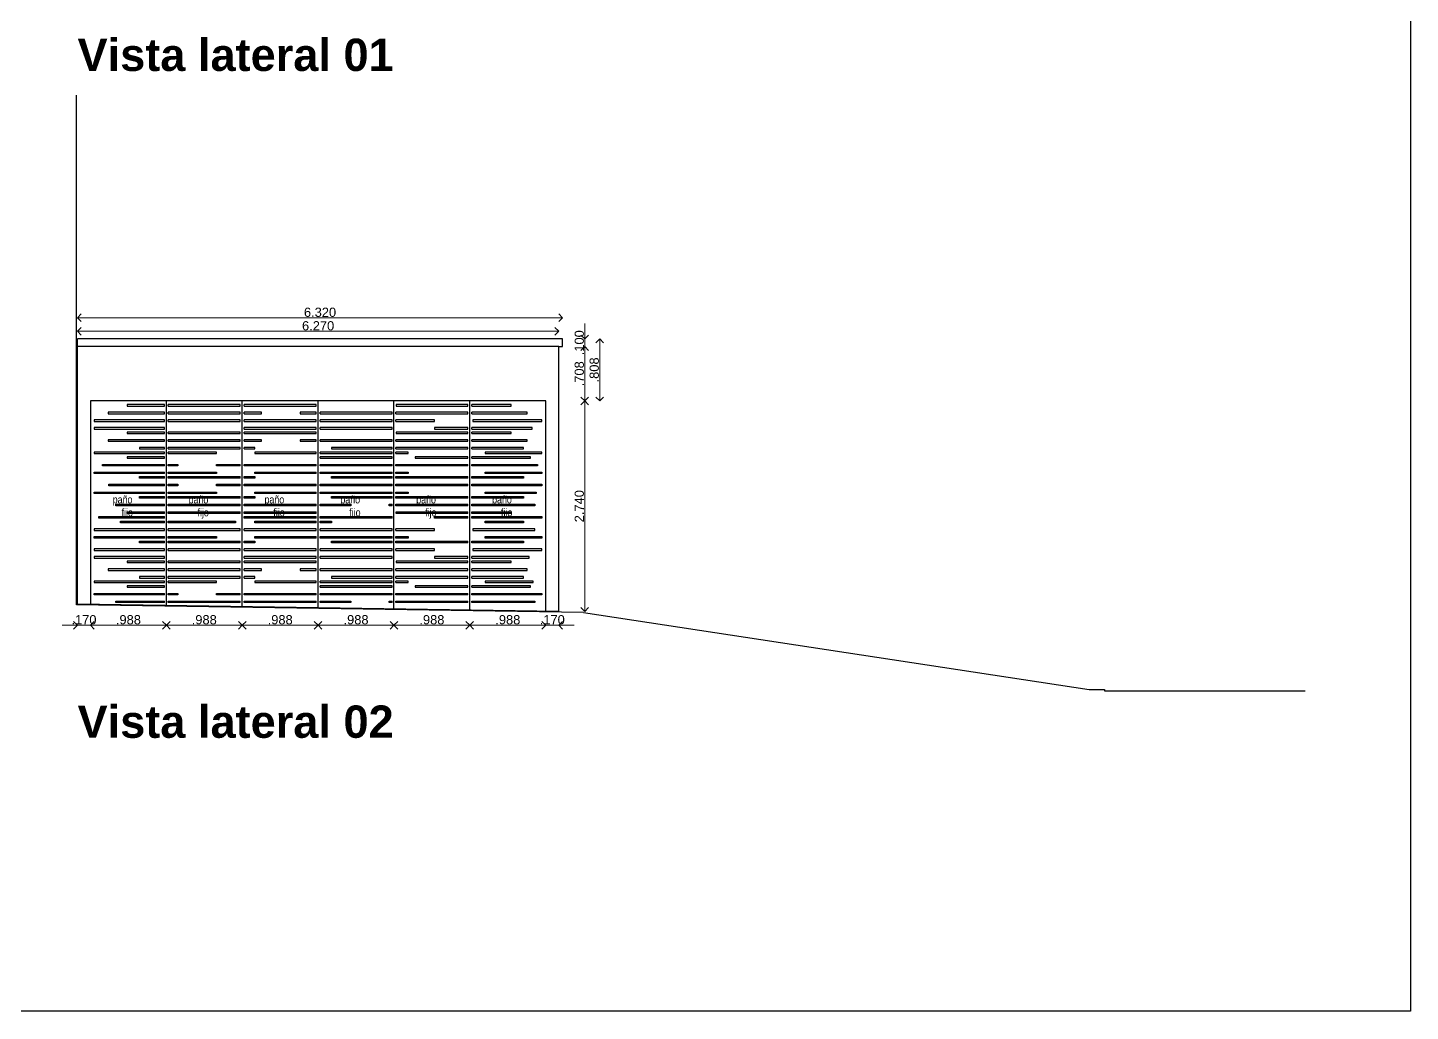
# Model space of a CAD drawing. Header units: millimetres. Extents: x 11902 to 12193, y 9935 to 10135.
# Drawn here: x 11924.08 to 11942.09, y 10058.99 to 10071.79 of the extents above; entities that cross this region are included whole.
import ezdxf

# ---------------------------------------------------------------- set-up
doc = ezdxf.new("R2010")
doc.units = ezdxf.units.MM
doc.layers.get('Defpoints').update_dxf_attribs({"color": 254})
doc.layers.add('000-COTAS ACUMULADAS', color=7, linetype='Continuous', lineweight=9, true_color=0xd10a0d)
doc.layers.add('cotas', color=7, linetype='Continuous', lineweight=5, true_color=0x1755a1)
doc.layers.add('01-MUROS', color=7, linetype='Continuous')
doc.layers.add('02-CARPINTERÍAS', color=62, linetype='Continuous')
doc.styles.add('arial1', font='arial.ttf', dxfattribs={"height": 0.002})
doc.styles.get("Standard").update_dxf_attribs({"font": 'arial.ttf'})
doc.dimstyles.new('ann linear', dxfattribs={"dimtxt": 0.12, "dimasz": 0.1, "dimexe": 0.01, "dimexo": 0.01, "dimgap": 0.01, "dimtad": 1, "dimzin": 4, "dimdsep": 46, "dimtxsty": 'Standard', "dimblk": 'OPEN90', "dimcen": 0.1, "dimse1": 1, "dimse2": 1, "dimclrd": 256, "dimclre": 1, "dimclrt": 256, "dimadec": 0, "dimazin": 0, "dimtfac": 1, "dimtix": 1, "dimtmove": 0, "dimatfit": 3, "dimldrblk": 'DOT', "dimfxl": 0, "dimtolj": 1, "dimtzin": 0, "dimlwd": -1, "dimarcsym": 0})

# ---------------------------------------------------------------- blocks, each defined once
blk = doc.blocks.new('_OPEN90')
at = {"color": 0, "linetype": 'ByBlock'}
for p, q in [((0, 0), (-1, 0)), ((-0.5, 0.5), (0, 0)), ((0, 0), (-0.5, -0.5))]:
    blk.add_line(p, q, dxfattribs=at)
blk = doc.blocks.new('*D199')
at = {"layer": 'cotas', "transparency": 16777216}
blk.add_line((11924.824, 10067.839), (11930.894, 10067.839), dxfattribs=at)
at = {"layer": 'Defpoints', "color": 0, "transparency": 16777216}
for p in [(11930.994, 10067.839), (11924.724, 10067.64), (11930.994, 10067.64)]:
    blk.add_point(p, dxfattribs=at)
at = {"layer": 'cotas', "transparency": 16777216, "xscale": 0.1, "yscale": 0.1, "zscale": 0.1, "rotation": 180}
blk.add_blockref('_OPEN90', (11924.724, 10067.839), dxfattribs=at)
at = {"layer": 'cotas', "transparency": 16777216, "xscale": 0.1, "yscale": 0.1, "zscale": 0.1}
blk.add_blockref('_OPEN90', (11930.994, 10067.839), dxfattribs=at)
at = {"layer": 'cotas', "transparency": 16777216, "insert": (11927.859, 10067.91), "char_height": 0.12, "attachment_point": 5}
blk.add_mtext('\\A1;6.270', dxfattribs=at)
blk = doc.blocks.new('_DOT')
at = {"color": 0, "linetype": 'ByBlock', "lineweight": -2}
blk.add_line((-0.5, 0), (-1, 0), dxfattribs=at)
at = {"color": 0, "linetype": 'ByBlock', "lineweight": -2, "const_width": 0.5}
blk.add_lwpolyline([(-0.25, 0, 1), (0.25, 0, 1)], format="xyb", close=True, dxfattribs=at)
blk = doc.blocks.new('*D200')
at = {"layer": 'cotas', "transparency": 16777216}
blk.add_line((11930.944, 10068.015), (11924.824, 10068.015), dxfattribs=at)
at = {"layer": 'Defpoints', "color": 0, "transparency": 16777216}
for p in [(11924.724, 10068.015), (11924.724, 10067.74), (11931.044, 10067.74)]:
    blk.add_point(p, dxfattribs=at)
at = {"layer": 'cotas', "transparency": 16777216, "xscale": 0.1, "yscale": 0.1, "zscale": 0.1, "rotation": 180}
blk.add_blockref('_OPEN90', (11924.724, 10068.015), dxfattribs=at)
at = {"layer": 'cotas', "transparency": 16777216, "xscale": 0.1, "yscale": 0.1, "zscale": 0.1}
blk.add_blockref('_OPEN90', (11931.044, 10068.015), dxfattribs=at)
at = {"layer": 'cotas', "transparency": 16777216, "insert": (11927.884, 10068.086), "char_height": 0.12, "attachment_point": 5}
blk.add_mtext('\\A1;6.320', dxfattribs=at)
blk = doc.blocks.new('*D202')
at = {"layer": 'cotas', "transparency": 16777216}
blk.add_line((11931.332, 10066.832), (11931.332, 10064.292), dxfattribs=at)
at = {"layer": 'Defpoints', "color": 0, "transparency": 16777216}
for p in [(11930.824, 10066.932), (11930.994, 10064.192), (11931.332, 10064.192)]:
    blk.add_point(p, dxfattribs=at)
at = {"layer": 'cotas', "transparency": 16777216, "xscale": 0.1, "yscale": 0.1, "zscale": 0.1}
for p, rotation in [((11931.332, 10066.932), 90), ((11931.332, 10064.192), 270)]:
    blk.add_blockref('_OPEN90', p, dxfattribs=dict(at, rotation=rotation))
at = {"layer": 'cotas', "transparency": 16777216, "insert": (11931.261, 10065.562), "char_height": 0.12, "attachment_point": 5, "rotation": 90}
blk.add_mtext('\\A1;2.740', dxfattribs=at)
blk = doc.blocks.new('*D203')
at = {"layer": 'cotas', "transparency": 16777216}
for p, q in [((11931.332, 10067.84), (11931.332, 10067.94)), ((11931.332, 10067.64), (11931.332, 10067.74)), ((11931.332, 10067.54), (11931.332, 10067.44))]:
    blk.add_line(p, q, dxfattribs=at)
at = {"layer": 'Defpoints', "color": 0, "transparency": 16777216}
for p in [(11931.044, 10067.74), (11931.332, 10067.74), (11930.994, 10067.64)]:
    blk.add_point(p, dxfattribs=at)
at = {"layer": 'cotas', "transparency": 16777216, "xscale": 0.1, "yscale": 0.1, "zscale": 0.1}
for p, rotation in [((11931.332, 10067.74), 270), ((11931.332, 10067.64), 90)]:
    blk.add_blockref('_OPEN90', p, dxfattribs=dict(at, rotation=rotation))
at = {"layer": 'cotas', "transparency": 16777216, "insert": (11931.261, 10067.69), "char_height": 0.12, "attachment_point": 5, "rotation": 90}
blk.add_mtext('\\A1;.100', dxfattribs=at)
blk = doc.blocks.new('*D246')
at = {"layer": 'cotas', "transparency": 16777216}
blk.add_line((11926.97, 10064.011), (11927.759, 10064.011), dxfattribs=at)
at = {"layer": 'Defpoints', "color": 0, "transparency": 16777216}
for p in [(11926.87, 10064.266), (11927.859, 10064.239), (11927.859, 10064.011)]:
    blk.add_point(p, dxfattribs=at)
at = {"layer": 'cotas', "transparency": 16777216, "xscale": 0.1, "yscale": 0.1, "zscale": 0.1, "rotation": 180}
blk.add_blockref('_OPEN90', (11926.87, 10064.011), dxfattribs=at)
at = {"layer": 'cotas', "transparency": 16777216, "xscale": 0.1, "yscale": 0.1, "zscale": 0.1}
blk.add_blockref('_OPEN90', (11927.859, 10064.011), dxfattribs=at)
at = {"layer": 'cotas', "transparency": 16777216, "insert": (11927.365, 10064.083), "char_height": 0.12, "attachment_point": 5}
blk.add_mtext('\\A1;.988', dxfattribs=at)
blk = doc.blocks.new('*D247')
at = {"layer": 'cotas', "transparency": 16777216}
blk.add_line((11927.959, 10064.011), (11928.747, 10064.011), dxfattribs=at)
at = {"layer": 'Defpoints', "color": 0, "transparency": 16777216}
for p in [(11927.859, 10064.239), (11928.847, 10064.224), (11928.847, 10064.011)]:
    blk.add_point(p, dxfattribs=at)
at = {"layer": 'cotas', "transparency": 16777216, "xscale": 0.1, "yscale": 0.1, "zscale": 0.1, "rotation": 180}
blk.add_blockref('_OPEN90', (11927.859, 10064.011), dxfattribs=at)
at = {"layer": 'cotas', "transparency": 16777216, "xscale": 0.1, "yscale": 0.1, "zscale": 0.1}
blk.add_blockref('_OPEN90', (11928.847, 10064.011), dxfattribs=at)
at = {"layer": 'cotas', "transparency": 16777216, "insert": (11928.353, 10064.083), "char_height": 0.12, "attachment_point": 5}
blk.add_mtext('\\A1;.988', dxfattribs=at)
blk = doc.blocks.new('*D248')
at = {"layer": 'cotas', "transparency": 16777216}
blk.add_line((11928.947, 10064.011), (11929.735, 10064.011), dxfattribs=at)
at = {"layer": 'Defpoints', "color": 0, "transparency": 16777216}
for p in [(11928.847, 10064.224), (11929.835, 10064.209), (11929.835, 10064.011)]:
    blk.add_point(p, dxfattribs=at)
at = {"layer": 'cotas', "transparency": 16777216, "xscale": 0.1, "yscale": 0.1, "zscale": 0.1, "rotation": 180}
blk.add_blockref('_OPEN90', (11928.847, 10064.011), dxfattribs=at)
at = {"layer": 'cotas', "transparency": 16777216, "xscale": 0.1, "yscale": 0.1, "zscale": 0.1}
blk.add_blockref('_OPEN90', (11929.835, 10064.011), dxfattribs=at)
at = {"layer": 'cotas', "transparency": 16777216, "insert": (11929.341, 10064.083), "char_height": 0.12, "attachment_point": 5}
blk.add_mtext('\\A1;.988', dxfattribs=at)
blk = doc.blocks.new('*D249')
at = {"layer": 'cotas', "transparency": 16777216}
blk.add_line((11929.935, 10064.011), (11930.724, 10064.011), dxfattribs=at)
at = {"layer": 'Defpoints', "color": 0, "transparency": 16777216}
for p in [(11929.835, 10064.209), (11930.824, 10064.192), (11930.824, 10064.011)]:
    blk.add_point(p, dxfattribs=at)
at = {"layer": 'cotas', "transparency": 16777216, "xscale": 0.1, "yscale": 0.1, "zscale": 0.1, "rotation": 180}
blk.add_blockref('_OPEN90', (11929.835, 10064.011), dxfattribs=at)
at = {"layer": 'cotas', "transparency": 16777216, "xscale": 0.1, "yscale": 0.1, "zscale": 0.1}
blk.add_blockref('_OPEN90', (11930.824, 10064.011), dxfattribs=at)
at = {"layer": 'cotas', "transparency": 16777216, "insert": (11930.33, 10064.083), "char_height": 0.12, "attachment_point": 5}
blk.add_mtext('\\A1;.988', dxfattribs=at)
blk = doc.blocks.new('*D250')
at = {"layer": 'cotas', "transparency": 16777216}
for p, q in [((11930.724, 10064.011), (11930.624, 10064.011)), ((11930.824, 10064.011), (11930.994, 10064.011)), ((11931.094, 10064.011), (11931.194, 10064.011))]:
    blk.add_line(p, q, dxfattribs=at)
at = {"layer": 'Defpoints', "color": 0, "transparency": 16777216}
for p in [(11930.824, 10064.192), (11930.994, 10064.192), (11930.994, 10064.011)]:
    blk.add_point(p, dxfattribs=at)
at = {"layer": 'cotas', "transparency": 16777216, "xscale": 0.1, "yscale": 0.1, "zscale": 0.1}
blk.add_blockref('_OPEN90', (11930.824, 10064.011), dxfattribs=at)
at = {"layer": 'cotas', "transparency": 16777216, "xscale": 0.1, "yscale": 0.1, "zscale": 0.1, "rotation": 180}
blk.add_blockref('_OPEN90', (11930.994, 10064.011), dxfattribs=at)
at = {"layer": 'cotas', "transparency": 16777216, "insert": (11930.909, 10064.083), "char_height": 0.12, "attachment_point": 5}
blk.add_mtext('\\A1;.170', dxfattribs=at)
blk = doc.blocks.new('*D251')
at = {"layer": 'cotas', "transparency": 16777216}
for p, q in [((11924.624, 10064.011), (11924.524, 10064.011)), ((11924.894, 10064.011), (11924.724, 10064.011)), ((11924.994, 10064.011), (11925.094, 10064.011))]:
    blk.add_line(p, q, dxfattribs=at)
at = {"layer": 'Defpoints', "color": 0, "transparency": 16777216}
for p in [(11924.724, 10064.287), (11924.894, 10064.287), (11924.724, 10064.011)]:
    blk.add_point(p, dxfattribs=at)
at = {"layer": 'cotas', "transparency": 16777216, "xscale": 0.1, "yscale": 0.1, "zscale": 0.1}
blk.add_blockref('_OPEN90', (11924.724, 10064.011), dxfattribs=at)
at = {"layer": 'cotas', "transparency": 16777216, "xscale": 0.1, "yscale": 0.1, "zscale": 0.1, "rotation": 180}
blk.add_blockref('_OPEN90', (11924.894, 10064.011), dxfattribs=at)
at = {"layer": 'cotas', "transparency": 16777216, "insert": (11924.809, 10064.083), "char_height": 0.12, "attachment_point": 5}
blk.add_mtext('\\A1;.170', dxfattribs=at)
blk = doc.blocks.new('*D252')
at = {"layer": 'cotas', "transparency": 16777216}
blk.add_line((11931.332, 10067.032), (11931.332, 10067.54), dxfattribs=at)
at = {"layer": 'Defpoints', "color": 0, "transparency": 16777216}
for p in [(11930.994, 10067.64), (11931.332, 10067.64), (11930.824, 10066.932)]:
    blk.add_point(p, dxfattribs=at)
at = {"layer": 'cotas', "transparency": 16777216, "xscale": 0.1, "yscale": 0.1, "zscale": 0.1}
for p, rotation in [((11931.332, 10067.64), 90), ((11931.332, 10066.932), 270)]:
    blk.add_blockref('_OPEN90', p, dxfattribs=dict(at, rotation=rotation))
at = {"layer": 'cotas', "transparency": 16777216, "insert": (11931.261, 10067.286), "char_height": 0.12, "attachment_point": 5, "rotation": 90}
blk.add_mtext('\\A1;.708', dxfattribs=at)
blk = doc.blocks.new('*D255')
at = {"layer": 'cotas', "transparency": 16777216}
blk.add_line((11931.527, 10067.032), (11931.527, 10067.64), dxfattribs=at)
at = {"layer": 'Defpoints', "color": 0, "transparency": 16777216}
for p in [(11930.824, 10067.74), (11931.527, 10067.74), (11930.824, 10066.932)]:
    blk.add_point(p, dxfattribs=at)
at = {"layer": 'cotas', "transparency": 16777216, "xscale": 0.1, "yscale": 0.1, "zscale": 0.1}
for p, rotation in [((11931.527, 10067.74), 90), ((11931.527, 10066.932), 270)]:
    blk.add_blockref('_OPEN90', p, dxfattribs=dict(at, rotation=rotation))
at = {"layer": 'cotas', "transparency": 16777216, "insert": (11931.456, 10067.336), "char_height": 0.12, "attachment_point": 5, "rotation": 90}
blk.add_mtext('\\A1;.808', dxfattribs=at)
blk = doc.blocks.new('*D263')
at = {"layer": 'cotas', "transparency": 16777216}
blk.add_line((11926.77, 10064.011), (11925.982, 10064.011), dxfattribs=at)
at = {"layer": 'Defpoints', "color": 0, "transparency": 16777216}
for p in [(11925.882, 10064.269), (11926.87, 10064.266), (11925.882, 10064.011)]:
    blk.add_point(p, dxfattribs=at)
at = {"layer": 'cotas', "transparency": 16777216, "xscale": 0.1, "yscale": 0.1, "zscale": 0.1, "rotation": 180}
blk.add_blockref('_OPEN90', (11925.882, 10064.011), dxfattribs=at)
at = {"layer": 'cotas', "transparency": 16777216, "xscale": 0.1, "yscale": 0.1, "zscale": 0.1}
blk.add_blockref('_OPEN90', (11926.87, 10064.011), dxfattribs=at)
at = {"layer": 'cotas', "transparency": 16777216, "insert": (11926.376, 10064.083), "char_height": 0.12, "attachment_point": 5}
blk.add_mtext('\\A1;.988', dxfattribs=at)
blk = doc.blocks.new('*D264')
at = {"layer": 'cotas', "transparency": 16777216}
blk.add_line((11925.782, 10064.011), (11924.994, 10064.011), dxfattribs=at)
at = {"layer": 'Defpoints', "color": 0, "transparency": 16777216}
for p in [(11924.894, 10064.287), (11925.882, 10064.269), (11924.894, 10064.011)]:
    blk.add_point(p, dxfattribs=at)
at = {"layer": 'cotas', "transparency": 16777216, "xscale": 0.1, "yscale": 0.1, "zscale": 0.1, "rotation": 180}
blk.add_blockref('_OPEN90', (11924.894, 10064.011), dxfattribs=at)
at = {"layer": 'cotas', "transparency": 16777216, "xscale": 0.1, "yscale": 0.1, "zscale": 0.1}
blk.add_blockref('_OPEN90', (11925.882, 10064.011), dxfattribs=at)
at = {"layer": 'cotas', "transparency": 16777216, "insert": (11925.388, 10064.083), "char_height": 0.12, "attachment_point": 5}
blk.add_mtext('\\A1;.988', dxfattribs=at)

msp = doc.modelspace()

# ---------------------------------------------------------------- linework, layer by layer
at = {"layer": '01-MUROS'}
for p, q in [((11924.7137, 10064.2768), (11924.7137, 10070.9118)), ((11931.3137, 10064.1768), (11924.7137, 10064.2768)), ((11931.3137, 10064.1768), (11937.9037, 10063.1768)), ((11937.9037, 10063.1768), (11938.1037, 10063.1768)), ((11938.1037, 10063.1768), (11938.1037, 10063.1568)), ((11938.1037, 10063.1568), (11940.7162, 10063.1568))]:
    msp.add_line(p, q, dxfattribs=at)
at = {"layer": '02-CARPINTERÍAS'}
for p, q in [((11924.7237, 10064.2867), (11924.7237, 10067.7398)), ((11930.7359, 10067.7398), (11924.7237, 10067.7398)), ((11930.9937, 10067.6398), (11924.7237, 10067.6398)), ((11925.8571, 10066.8662), (11925.8571, 10066.8862)), ((11925.8571, 10066.7662), (11925.8571, 10066.7862)), ((11925.8821, 10064.2661), (11925.8821, 10066.9317)), ((11925.9071, 10066.8662), (11925.9071, 10066.8862)), ((11925.9071, 10066.7662), (11925.9071, 10066.7862)), ((11926.8454, 10066.8662), (11926.8454, 10066.8862)), ((11926.8454, 10066.7662), (11926.8454, 10066.7862)), ((11926.8704, 10064.2541), (11926.8704, 10066.9317)), ((11926.8954, 10066.8662), (11926.8954, 10066.8862)), ((11926.8954, 10066.7662), (11926.8954, 10066.7862)), ((11927.8337, 10066.8662), (11927.8337, 10066.8862)), ((11927.8337, 10066.7662), (11927.8337, 10066.7862)), ((11927.8587, 10064.2392), (11927.8587, 10066.9317)), ((11927.8837, 10066.7662), (11927.8837, 10066.7862)), ((11928.8221, 10066.7662), (11928.8221, 10066.7862)), ((11928.8471, 10064.2242), (11928.8471, 10066.9317)), ((11928.8721, 10066.7662), (11928.8721, 10066.7862)), ((11929.8104, 10066.8662), (11929.8104, 10066.8862)), ((11929.8104, 10066.7662), (11929.8104, 10066.7862)), ((11929.8354, 10064.2092), (11929.8354, 10066.9317)), ((11929.8604, 10066.8662), (11929.8604, 10066.8862)), ((11929.8604, 10066.7662), (11929.8604, 10066.7862)), ((11925.8571, 10066.6667), (11925.8571, 10066.6867)), ((11925.9071, 10066.6667), (11925.9071, 10066.6867)), ((11926.8454, 10066.6667), (11926.8454, 10066.6867)), ((11926.8954, 10066.6667), (11926.8954, 10066.6867)), ((11927.8337, 10066.6667), (11927.8337, 10066.6867)), ((11927.8837, 10066.6667), (11927.8837, 10066.6867)), ((11928.8221, 10066.6667), (11928.8221, 10066.6867)), ((11928.8721, 10066.6667), (11928.8721, 10066.6867)), ((11925.8571, 10066.5667), (11925.8571, 10066.5867)), ((11925.8571, 10066.5067), (11925.8571, 10066.5267)), ((11925.8571, 10066.4067), (11925.8571, 10066.4267)), ((11925.9071, 10066.5067), (11925.9071, 10066.5267)), ((11925.9071, 10066.4067), (11925.9071, 10066.4267)), ((11926.8454, 10066.5067), (11926.8454, 10066.5267)), ((11926.8454, 10066.4067), (11926.8454, 10066.4267)), ((11926.8954, 10066.5667), (11926.8954, 10066.5867)), ((11926.8954, 10066.5067), (11926.8954, 10066.5267)), ((11926.8954, 10066.4067), (11926.8954, 10066.4267)), ((11927.8337, 10066.5667), (11927.8337, 10066.5867)), ((11927.8337, 10066.5067), (11927.8337, 10066.5267)), ((11927.8337, 10066.4067), (11927.8337, 10066.4267)), ((11927.8837, 10066.5667), (11927.8837, 10066.5867)), ((11927.8837, 10066.4067), (11927.8837, 10066.4267)), ((11928.8221, 10066.5667), (11928.8221, 10066.5867)), ((11928.8221, 10066.4067), (11928.8221, 10066.4267)), ((11928.8721, 10066.4067), (11928.8721, 10066.4267)), ((11929.8104, 10066.5667), (11929.8104, 10066.5867)), ((11929.8104, 10066.5067), (11929.8104, 10066.5267)), ((11929.8104, 10066.4067), (11929.8104, 10066.4267)), ((11929.8604, 10066.5667), (11929.8604, 10066.5867)), ((11929.8604, 10066.5067), (11929.8604, 10066.5267)), ((11929.8604, 10066.4067), (11929.8604, 10066.4267)), ((11925.8571, 10066.3067), (11925.8571, 10066.3267)), ((11925.8571, 10066.2467), (11925.8571, 10066.2667)), ((11925.9071, 10066.3067), (11925.9071, 10066.3267)), ((11925.9071, 10066.2467), (11925.9071, 10066.2667)), ((11926.8454, 10066.3067), (11926.8454, 10066.3267)), ((11926.8954, 10066.3067), (11926.8954, 10066.3267)), ((11927.8337, 10066.2467), (11927.8337, 10066.2667)), ((11927.8837, 10066.2467), (11927.8837, 10066.2667)), ((11928.8221, 10066.3067), (11928.8221, 10066.3267)), ((11928.8221, 10066.2467), (11928.8221, 10066.2667)), ((11928.8721, 10066.3067), (11928.8721, 10066.3267)), ((11928.8721, 10066.2467), (11928.8721, 10066.2667)), ((11929.8104, 10066.3067), (11929.8104, 10066.3267)), ((11929.8604, 10066.3067), (11929.8604, 10066.3267)), ((11925.8571, 10066.1867), (11925.8571, 10066.2067)), ((11925.8571, 10066.0867), (11925.8571, 10066.1067)), ((11925.9071, 10066.0867), (11925.9071, 10066.1067)), ((11926.8454, 10066.0867), (11926.8454, 10066.1067)), ((11926.8954, 10066.0867), (11926.8954, 10066.1067)), ((11927.8337, 10066.0867), (11927.8337, 10066.1067)), ((11927.8837, 10066.1867), (11927.8837, 10066.2067)), ((11927.8837, 10066.0867), (11927.8837, 10066.1067)), ((11928.8221, 10066.1867), (11928.8221, 10066.2067)), ((11928.8221, 10066.0867), (11928.8221, 10066.1067)), ((11928.8721, 10066.0867), (11928.8721, 10066.1067)), ((11929.8104, 10066.1867), (11929.8104, 10066.2067)), ((11929.8104, 10066.0867), (11929.8104, 10066.1067)), ((11929.8604, 10066.1867), (11929.8604, 10066.2067)), ((11929.8604, 10066.0867), (11929.8604, 10066.1067)), ((11925.8571, 10065.9867), (11925.8571, 10066.0067)), ((11925.8571, 10065.9267), (11925.8571, 10065.9467)), ((11925.9071, 10065.9867), (11925.9071, 10066.0067)), ((11925.9071, 10065.9267), (11925.9071, 10065.9467)), ((11926.8454, 10065.9267), (11926.8454, 10065.9467)), ((11926.8954, 10065.9267), (11926.8954, 10065.9467)), ((11927.8337, 10065.9867), (11927.8337, 10066.0067)), ((11927.8837, 10065.9867), (11927.8837, 10066.0067)), ((11928.8221, 10065.9867), (11928.8221, 10066.0067)), ((11928.8221, 10065.9267), (11928.8221, 10065.9467)), ((11928.8721, 10065.9867), (11928.8721, 10066.0067)), ((11928.8721, 10065.9267), (11928.8721, 10065.9467)), ((11929.8104, 10065.9267), (11929.8104, 10065.9467)), ((11929.8604, 10065.9267), (11929.8604, 10065.9467)), ((11925.8571, 10065.8267), (11925.8571, 10065.8467)), ((11925.8571, 10065.7267), (11925.8571, 10065.7467)), ((11925.9071, 10065.8267), (11925.9071, 10065.8467)), ((11925.9071, 10065.7267), (11925.9071, 10065.7467)), ((11926.8454, 10065.8267), (11926.8454, 10065.8467)), ((11926.8954, 10065.8267), (11926.8954, 10065.8467)), ((11927.8337, 10065.8267), (11927.8337, 10065.8467)), ((11927.8337, 10065.7267), (11927.8337, 10065.7467)), ((11927.8837, 10065.8267), (11927.8837, 10065.8467)), ((11927.8837, 10065.7267), (11927.8837, 10065.7467)), ((11928.8221, 10065.8267), (11928.8221, 10065.8467)), ((11928.8221, 10065.7267), (11928.8221, 10065.7467)), ((11928.8721, 10065.8267), (11928.8721, 10065.8467)), ((11928.8721, 10065.7267), (11928.8721, 10065.7467)), ((11929.8104, 10065.8267), (11929.8104, 10065.8467)), ((11929.8604, 10065.8267), (11929.8604, 10065.8467)), ((11925.8571, 10065.6667), (11925.8571, 10065.6867)), ((11925.8571, 10065.5667), (11925.8571, 10065.5867)), ((11925.9071, 10065.6667), (11925.9071, 10065.6867)), ((11925.9071, 10065.5667), (11925.9071, 10065.5867)), ((11926.8454, 10065.6667), (11926.8454, 10065.6867)), ((11926.8454, 10065.5667), (11926.8454, 10065.5867)), ((11926.8954, 10065.6667), (11926.8954, 10065.6867)), ((11926.8954, 10065.5667), (11926.8954, 10065.5867)), ((11927.8337, 10065.5667), (11927.8337, 10065.5867)), ((11927.8837, 10065.5667), (11927.8837, 10065.5867)), ((11928.8221, 10065.6667), (11928.8221, 10065.6867)), ((11928.8221, 10065.5667), (11928.8221, 10065.5867)), ((11928.8721, 10065.6667), (11928.8721, 10065.6867)), ((11928.8721, 10065.5667), (11928.8721, 10065.5867)), ((11929.8104, 10065.6667), (11929.8104, 10065.6867)), ((11929.8104, 10065.5667), (11929.8104, 10065.5867)), ((11929.8604, 10065.6667), (11929.8604, 10065.6867)), ((11929.8604, 10065.5667), (11929.8604, 10065.5867)), ((11925.8571, 10065.4667), (11925.8571, 10065.4867)), ((11925.8571, 10065.4067), (11925.8571, 10065.4267)), ((11925.8571, 10065.3467), (11925.8571, 10065.3667)), ((11925.9071, 10065.4667), (11925.9071, 10065.4867)), ((11925.9071, 10065.3467), (11925.9071, 10065.3667)), ((11926.8454, 10065.4667), (11926.8454, 10065.4867)), ((11926.8954, 10065.4667), (11926.8954, 10065.4867)), ((11926.8954, 10065.4067), (11926.8954, 10065.4267)), ((11927.8337, 10065.4667), (11927.8337, 10065.4867)), ((11927.8337, 10065.4067), (11927.8337, 10065.4267)), ((11927.8337, 10065.3467), (11927.8337, 10065.3667)), ((11927.8837, 10065.4067), (11927.8837, 10065.4267)), ((11927.8837, 10065.3467), (11927.8837, 10065.3667)), ((11928.8221, 10065.4067), (11928.8221, 10065.4267)), ((11929.8104, 10065.4667), (11929.8104, 10065.4867)), ((11929.8104, 10065.4067), (11929.8104, 10065.4267)), ((11929.8604, 10065.4667), (11929.8604, 10065.4867)), ((11929.8604, 10065.4067), (11929.8604, 10065.4267)), ((11925.8571, 10065.2467), (11925.8571, 10065.2667)), ((11925.8571, 10065.1467), (11925.8571, 10065.1667)), ((11925.9071, 10065.2467), (11925.9071, 10065.2667)), ((11925.9071, 10065.1467), (11925.9071, 10065.1667)), ((11926.8454, 10065.2467), (11926.8454, 10065.2667)), ((11926.8954, 10065.2467), (11926.8954, 10065.2667)), ((11927.8337, 10065.2467), (11927.8337, 10065.2667)), ((11927.8337, 10065.1467), (11927.8337, 10065.1667)), ((11927.8837, 10065.2467), (11927.8837, 10065.2667)), ((11927.8837, 10065.1467), (11927.8837, 10065.1667)), ((11928.8221, 10065.2467), (11928.8221, 10065.2667)), ((11928.8221, 10065.1467), (11928.8221, 10065.1667)), ((11928.8721, 10065.2467), (11928.8721, 10065.2667)), ((11928.8721, 10065.1467), (11928.8721, 10065.1667)), ((11925.8571, 10065.0867), (11925.8571, 10065.1067)), ((11925.8571, 10064.9867), (11925.8571, 10065.0067)), ((11925.9071, 10065.0867), (11925.9071, 10065.1067)), ((11925.9071, 10064.9867), (11925.9071, 10065.0067)), ((11926.8454, 10065.0867), (11926.8454, 10065.1067)), ((11926.8454, 10064.9867), (11926.8454, 10065.0067)), ((11926.8954, 10065.0867), (11926.8954, 10065.1067)), ((11926.8954, 10064.9867), (11926.8954, 10065.0067)), ((11927.8337, 10064.9867), (11927.8337, 10065.0067)), ((11927.8837, 10064.9867), (11927.8837, 10065.0067)), ((11928.8221, 10065.0867), (11928.8221, 10065.1067)), ((11928.8221, 10064.9867), (11928.8221, 10065.0067)), ((11928.8721, 10065.0867), (11928.8721, 10065.1067)), ((11928.8721, 10064.9867), (11928.8721, 10065.0067)), ((11929.8104, 10065.0867), (11929.8104, 10065.1067)), ((11929.8604, 10065.0867), (11929.8604, 10065.1067)), ((11925.8571, 10064.8867), (11925.8571, 10064.9067)), ((11925.8571, 10064.8267), (11925.8571, 10064.8467)), ((11925.9071, 10064.8267), (11925.9071, 10064.8467)), ((11926.8454, 10064.8267), (11926.8454, 10064.8467)), ((11926.8954, 10064.8867), (11926.8954, 10064.9067)), ((11926.8954, 10064.8267), (11926.8954, 10064.8467)), ((11927.8337, 10064.8867), (11927.8337, 10064.9067)), ((11927.8337, 10064.8267), (11927.8337, 10064.8467)), ((11927.8837, 10064.8867), (11927.8837, 10064.9067)), ((11928.8221, 10064.8867), (11928.8221, 10064.9067)), ((11929.8104, 10064.8867), (11929.8104, 10064.9067)), ((11929.8104, 10064.8267), (11929.8104, 10064.8467)), ((11929.8604, 10064.8867), (11929.8604, 10064.9067)), ((11929.8604, 10064.8267), (11929.8604, 10064.8467)), ((11925.8571, 10064.7267), (11925.8571, 10064.7467)), ((11925.8571, 10064.6267), (11925.8571, 10064.6467)), ((11925.9071, 10064.7267), (11925.9071, 10064.7467)), ((11925.9071, 10064.6267), (11925.9071, 10064.6467)), ((11926.8454, 10064.7267), (11926.8454, 10064.7467)), ((11926.8454, 10064.6267), (11926.8454, 10064.6467)), ((11926.8954, 10064.7267), (11926.8954, 10064.7467)), ((11926.8954, 10064.6267), (11926.8954, 10064.6467)), ((11927.8337, 10064.7267), (11927.8337, 10064.7467)), ((11927.8837, 10064.7267), (11927.8837, 10064.7467)), ((11928.8221, 10064.7267), (11928.8221, 10064.7467)), ((11928.8221, 10064.6267), (11928.8221, 10064.6467)), ((11928.8721, 10064.7267), (11928.8721, 10064.7467)), ((11928.8721, 10064.6267), (11928.8721, 10064.6467)), ((11929.8104, 10064.7267), (11929.8104, 10064.7467)), ((11929.8104, 10064.6267), (11929.8104, 10064.6467)), ((11929.8604, 10064.7267), (11929.8604, 10064.7467)), ((11929.8604, 10064.6267), (11929.8604, 10064.6467)), ((11925.8571, 10064.5667), (11925.8571, 10064.5867)), ((11925.8571, 10064.5067), (11925.8571, 10064.5267)), ((11925.9071, 10064.5667), (11925.9071, 10064.5867)), ((11927.8337, 10064.5667), (11927.8337, 10064.5867)), ((11927.8837, 10064.5667), (11927.8837, 10064.5867)), ((11927.8837, 10064.5067), (11927.8837, 10064.5267)), ((11928.8221, 10064.5667), (11928.8221, 10064.5867)), ((11928.8221, 10064.5067), (11928.8221, 10064.5267)), ((11928.8721, 10064.5667), (11928.8721, 10064.5867)), ((11929.8104, 10064.5067), (11929.8104, 10064.5267)), ((11929.8604, 10064.5067), (11929.8604, 10064.5267)), ((11930.9937, 10064.1917), (11924.7237, 10064.2867)), ((11925.8571, 10064.4067), (11925.8571, 10064.4267)), ((11925.8571, 10064.3067), (11925.8571, 10064.3267)), ((11925.9071, 10064.4067), (11925.9071, 10064.4267)), ((11925.9071, 10064.3067), (11925.9071, 10064.3267)), ((11926.8454, 10064.4067), (11926.8454, 10064.4267)), ((11926.8454, 10064.3067), (11926.8454, 10064.3267)), ((11926.8954, 10064.4067), (11926.8954, 10064.4267)), ((11926.8954, 10064.3067), (11926.8954, 10064.3267)), ((11927.8337, 10064.4067), (11927.8337, 10064.4267)), ((11927.8337, 10064.3067), (11927.8337, 10064.3267)), ((11927.8837, 10064.4067), (11927.8837, 10064.4267)), ((11927.8837, 10064.3067), (11927.8837, 10064.3267)), ((11928.8221, 10064.4067), (11928.8221, 10064.4267)), ((11928.8221, 10064.3067), (11928.8221, 10064.3267)), ((11928.8721, 10064.4067), (11928.8721, 10064.4267)), ((11928.8721, 10064.3067), (11928.8721, 10064.3267)), ((11929.8104, 10064.4067), (11929.8104, 10064.4267)), ((11929.8104, 10064.3067), (11929.8104, 10064.3267)), ((11929.8604, 10064.4067), (11929.8604, 10064.4267)), ((11929.8604, 10064.3067), (11929.8604, 10064.3267))]:
    msp.add_line(p, q, dxfattribs=at)
for points in [[(11902.2223, 10089.1812), (11942.0858, 10089.1812), (11942.0858, 10058.9852), (11902.2223, 10058.9852)], [(11929.8737, 10066.6667), (11930.7737, 10066.6667), (11930.7737, 10066.6867), (11929.8737, 10066.6867)], [(11930.7737, 10066.2667), (11930.0337, 10066.2667), (11930.0337, 10066.2467), (11930.7737, 10066.2467)], [(11930.7737, 10065.9867), (11930.0337, 10065.9867), (11930.0337, 10066.0067), (11930.7737, 10066.0067)], [(11930.701, 10065.7267), (11930.0337, 10065.7267), (11930.0337, 10065.7467), (11930.701, 10065.7467)], [(11930.5337, 10065.3467), (11930.0337, 10065.3467), (11930.0337, 10065.3667), (11930.5337, 10065.3667)], [(11929.8737, 10065.2467), (11930.6812, 10065.2467), (11930.6812, 10065.2667), (11929.8737, 10065.2667)], [(11930.7737, 10065.1467), (11930.0337, 10065.1467), (11930.0337, 10065.1667), (11930.7737, 10065.1667)], [(11929.8737, 10064.9867), (11930.7737, 10064.9867), (11930.7737, 10065.0067), (11929.8737, 10065.0067)], [(11930.6617, 10064.5867), (11930.0337, 10064.5867), (11930.0337, 10064.5667), (11930.6617, 10064.5667)]]:
    msp.add_lwpolyline(points, close=True, dxfattribs=at)
for points in [[(11930.9937, 10064.1917), (11930.9937, 10067.6398), (11931.0437, 10067.6398), (11931.0437, 10067.7398), (11930.7359, 10067.7398)], [(11930.8237, 10064.1917), (11930.8237, 10066.9317), (11924.8937, 10066.9317), (11924.8937, 10064.2867)], [(11925.8571, 10066.7862), (11925.1237, 10066.7862), (11925.1237, 10066.7662), (11925.8571, 10066.7662)], [(11925.8571, 10066.8862), (11925.3737, 10066.8862), (11925.3737, 10066.8662), (11925.8571, 10066.8662)], [(11926.8454, 10066.8862), (11925.9071, 10066.8862)], [(11925.9071, 10066.8662), (11926.8454, 10066.8662)], [(11926.8454, 10066.7862), (11925.9071, 10066.7862)], [(11926.8954, 10066.8662), (11927.8337, 10066.8662), (11927.8337, 10066.8862), (11926.8954, 10066.8862)], [(11926.8954, 10066.7662), (11927.1237, 10066.7662), (11927.1237, 10066.7862), (11926.8954, 10066.7862)], [(11927.8337, 10066.7862), (11927.6237, 10066.7862), (11927.6237, 10066.7662), (11927.8337, 10066.7662)], [(11928.8221, 10066.7862), (11927.8837, 10066.7862)], [(11929.8104, 10066.7862), (11928.8721, 10066.7862)], [(11929.8104, 10066.8862), (11928.8737, 10066.8862), (11928.8737, 10066.8662), (11929.8104, 10066.8662)], [(11929.8604, 10066.8662), (11930.3737, 10066.8662), (11930.3737, 10066.8862), (11929.8604, 10066.8862)], [(11929.8604, 10066.7662), (11930.5837, 10066.7662), (11930.5837, 10066.7862), (11929.8604, 10066.7862)], [(11925.8571, 10066.6867), (11924.9437, 10066.6867), (11924.9437, 10066.6667), (11925.8571, 10066.6667)], [(11925.9071, 10066.7662), (11926.8454, 10066.7662)], [(11926.8454, 10066.6867), (11925.9071, 10066.6867)], [(11925.9071, 10066.6667), (11926.8454, 10066.6667)], [(11927.8337, 10066.6867), (11926.8954, 10066.6867)], [(11926.8954, 10066.6667), (11927.8337, 10066.6667)], [(11927.8837, 10066.7662), (11928.8221, 10066.7662)], [(11928.8221, 10066.6867), (11927.8837, 10066.6867)], [(11927.8837, 10066.6667), (11928.8221, 10066.6667)], [(11928.8721, 10066.7662), (11929.8104, 10066.7662)], [(11928.8721, 10066.6667), (11929.3737, 10066.6667), (11929.3737, 10066.6867), (11928.8721, 10066.6867)], [(11925.8571, 10066.5867), (11924.9437, 10066.5867), (11924.9437, 10066.5667), (11925.8571, 10066.5667)], [(11925.8571, 10066.4267), (11925.1237, 10066.4267), (11925.1237, 10066.4067), (11925.8571, 10066.4067)], [(11925.8571, 10066.5267), (11925.3737, 10066.5267), (11925.3737, 10066.5067), (11925.8571, 10066.5067)], [(11926.8454, 10066.5267), (11925.9071, 10066.5267)], [(11925.9071, 10066.5067), (11926.8454, 10066.5067)], [(11926.8454, 10066.4267), (11925.9071, 10066.4267)], [(11927.8337, 10066.5867), (11926.8954, 10066.5867)], [(11926.8954, 10066.5667), (11927.8337, 10066.5667)], [(11927.8337, 10066.5267), (11926.8954, 10066.5267)], [(11926.8954, 10066.5067), (11927.8337, 10066.5067)], [(11926.8954, 10066.4067), (11927.1237, 10066.4067), (11927.1237, 10066.4267), (11926.8954, 10066.4267)], [(11927.8337, 10066.4267), (11927.6237, 10066.4267), (11927.6237, 10066.4067), (11927.8337, 10066.4067)], [(11928.8221, 10066.5867), (11927.8837, 10066.5867)], [(11927.8837, 10066.5667), (11928.8221, 10066.5667)], [(11928.8221, 10066.4267), (11927.8837, 10066.4267)], [(11929.8104, 10066.4267), (11928.8721, 10066.4267)], [(11929.8104, 10066.5267), (11928.8737, 10066.5267), (11928.8737, 10066.5067), (11929.8104, 10066.5067)], [(11929.8104, 10066.5867), (11929.3737, 10066.5867), (11929.3737, 10066.5667), (11929.8104, 10066.5667)], [(11929.8604, 10066.5667), (11930.6489, 10066.5667), (11930.6489, 10066.5867), (11929.8604, 10066.5867)], [(11929.8604, 10066.5067), (11930.3737, 10066.5067), (11930.3737, 10066.5267), (11929.8604, 10066.5267)], [(11929.8604, 10066.4067), (11930.5837, 10066.4067), (11930.5837, 10066.4267), (11929.8604, 10066.4267)], [(11925.8571, 10066.2667), (11924.9437, 10066.2667), (11924.9437, 10066.2467), (11925.8571, 10066.2467)], [(11925.8571, 10066.3267), (11925.5337, 10066.3267), (11925.5337, 10066.3067), (11925.8571, 10066.3067)], [(11925.9071, 10066.4067), (11926.8454, 10066.4067)], [(11926.8454, 10066.3267), (11925.9071, 10066.3267)], [(11925.9071, 10066.3067), (11926.8454, 10066.3067)], [(11925.9071, 10066.2467), (11926.5337, 10066.2467), (11926.5337, 10066.2667), (11925.9071, 10066.2667)], [(11926.8954, 10066.3067), (11927.0337, 10066.3067), (11927.0337, 10066.3267), (11926.8954, 10066.3267)], [(11927.8337, 10066.2667), (11927.0337, 10066.2667), (11927.0337, 10066.2467), (11927.8337, 10066.2467)], [(11927.8837, 10066.4067), (11928.8221, 10066.4067)], [(11928.8221, 10066.2667), (11927.8837, 10066.2667)], [(11927.8837, 10066.2467), (11928.8221, 10066.2467)], [(11928.8221, 10066.3267), (11928.0337, 10066.3267), (11928.0337, 10066.3067), (11928.8221, 10066.3067)], [(11928.8721, 10066.4067), (11929.8104, 10066.4067)], [(11929.8104, 10066.3267), (11928.8721, 10066.3267)], [(11928.8721, 10066.3067), (11929.8104, 10066.3067)], [(11928.8721, 10066.2467), (11929.0337, 10066.2467), (11929.0337, 10066.2667), (11928.8721, 10066.2667)], [(11929.8604, 10066.3067), (11930.5337, 10066.3067), (11930.5337, 10066.3267), (11929.8604, 10066.3267)], [(11925.8571, 10066.0867), (11925.0515, 10066.0867), (11925.0515, 10066.1067), (11925.8571, 10066.1067)], [(11925.8571, 10066.2067), (11925.3737, 10066.2067), (11925.3737, 10066.1867), (11925.8571, 10066.1867)], [(11925.9071, 10066.1067), (11926.0337, 10066.1067), (11926.0337, 10066.0867), (11925.9071, 10066.0867)], [(11926.8454, 10066.0867), (11926.5337, 10066.0867), (11926.5337, 10066.1067), (11926.8454, 10066.1067)], [(11926.8954, 10066.1067), (11927.8337, 10066.1067)], [(11927.8337, 10066.0867), (11926.8954, 10066.0867)], [(11928.8221, 10066.2067), (11927.8837, 10066.2067)], [(11927.8837, 10066.1867), (11928.8221, 10066.1867)], [(11927.8837, 10066.1067), (11928.8221, 10066.1067)], [(11928.8221, 10066.0867), (11927.8837, 10066.0867)], [(11928.8721, 10066.1067), (11929.8104, 10066.1067)], [(11929.8104, 10066.0867), (11928.8721, 10066.0867)], [(11929.8104, 10066.2067), (11929.1237, 10066.2067), (11929.1237, 10066.1867), (11929.8104, 10066.1867)], [(11929.8604, 10066.1867), (11930.6237, 10066.1867), (11930.6237, 10066.2067), (11929.8604, 10066.2067)], [(11929.8604, 10066.1067), (11930.7181, 10066.1067), (11930.7181, 10066.0867), (11929.8604, 10066.0867)], [(11925.8571, 10065.9867), (11924.9437, 10065.9867), (11924.9437, 10066.0067), (11925.8571, 10066.0067)], [(11925.8571, 10065.9267), (11925.5337, 10065.9267), (11925.5337, 10065.9467), (11925.8571, 10065.9467)], [(11925.9071, 10066.0067), (11926.5337, 10066.0067), (11926.5337, 10065.9867), (11925.9071, 10065.9867)], [(11925.9071, 10065.9467), (11926.8454, 10065.9467)], [(11926.8454, 10065.9267), (11925.9071, 10065.9267)], [(11926.8954, 10065.9467), (11927.0337, 10065.9467), (11927.0337, 10065.9267), (11926.8954, 10065.9267)], [(11927.8337, 10065.9867), (11927.0337, 10065.9867), (11927.0337, 10066.0067), (11927.8337, 10066.0067)], [(11927.8837, 10066.0067), (11928.8221, 10066.0067)], [(11928.8221, 10065.9867), (11927.8837, 10065.9867)], [(11928.8221, 10065.9267), (11928.0337, 10065.9267), (11928.0337, 10065.9467), (11928.8221, 10065.9467)], [(11928.8721, 10066.0067), (11929.0337, 10066.0067), (11929.0337, 10065.9867), (11928.8721, 10065.9867)], [(11928.8721, 10065.9467), (11929.8104, 10065.9467)], [(11929.8104, 10065.9267), (11928.8721, 10065.9267)], [(11929.8604, 10065.9467), (11930.5337, 10065.9467), (11930.5337, 10065.9267), (11929.8604, 10065.9267)], [(11925.8571, 10065.7267), (11924.9437, 10065.7267), (11924.9437, 10065.7467), (11925.8571, 10065.7467)], [(11925.8571, 10065.8267), (11925.1322, 10065.8267), (11925.1322, 10065.8467), (11925.8571, 10065.8467)], [(11925.9071, 10065.8467), (11926.0337, 10065.8467), (11926.0337, 10065.8267), (11925.9071, 10065.8267)], [(11925.9071, 10065.7467), (11926.5337, 10065.7467), (11926.5337, 10065.7267), (11925.9071, 10065.7267)], [(11926.8454, 10065.8267), (11926.5337, 10065.8267), (11926.5337, 10065.8467), (11926.8454, 10065.8467)], [(11926.8954, 10065.8467), (11927.8337, 10065.8467)], [(11927.8337, 10065.8267), (11926.8954, 10065.8267)], [(11927.8337, 10065.7267), (11927.0337, 10065.7267), (11927.0337, 10065.7467), (11927.8337, 10065.7467)], [(11927.8837, 10065.8467), (11928.8221, 10065.8467)], [(11928.8221, 10065.8267), (11927.8837, 10065.8267)], [(11927.8837, 10065.7467), (11928.8221, 10065.7467)], [(11928.8221, 10065.7267), (11927.8837, 10065.7267)], [(11928.8721, 10065.8467), (11929.8104, 10065.8467)], [(11929.8104, 10065.8267), (11928.8721, 10065.8267)], [(11928.8721, 10065.7467), (11929.0337, 10065.7467), (11929.0337, 10065.7267), (11928.8721, 10065.7267)], [(11929.8604, 10065.8467), (11930.7737, 10065.8467), (11930.7737, 10065.8267), (11929.8604, 10065.8267)], [(11925.8571, 10065.5667), (11925.2237, 10065.5667), (11925.2237, 10065.5867), (11925.8571, 10065.5867)], [(11925.8571, 10065.6667), (11925.5337, 10065.6667), (11925.5337, 10065.6867), (11925.8571, 10065.6867)], [(11925.9071, 10065.6867), (11926.8454, 10065.6867)], [(11926.8454, 10065.6667), (11925.9071, 10065.6667)], [(11925.9071, 10065.5867), (11926.8454, 10065.5867)], [(11926.8454, 10065.5667), (11925.9071, 10065.5667)], [(11926.8954, 10065.6867), (11927.0337, 10065.6867), (11927.0337, 10065.6667), (11926.8954, 10065.6667)], [(11926.8954, 10065.5867), (11927.8337, 10065.5867)], [(11927.8337, 10065.5667), (11926.8954, 10065.5667)], [(11927.8837, 10065.5867), (11928.2837, 10065.5867), (11928.2837, 10065.5667), (11927.8837, 10065.5667)], [(11928.8221, 10065.6667), (11928.0337, 10065.6667), (11928.0337, 10065.6867), (11928.8221, 10065.6867)], [(11928.8221, 10065.5667), (11928.7837, 10065.5667), (11928.7837, 10065.5867), (11928.8221, 10065.5867)], [(11928.8721, 10065.6867), (11929.8104, 10065.6867)], [(11929.8104, 10065.6667), (11928.8721, 10065.6667)], [(11928.8721, 10065.5867), (11929.8104, 10065.5867)], [(11929.8104, 10065.5667), (11928.8721, 10065.5667)], [(11929.8604, 10065.6867), (11930.5337, 10065.6867), (11930.5337, 10065.6667), (11929.8604, 10065.6667)], [(11929.8604, 10065.5867), (11930.6837, 10065.5867), (11930.6837, 10065.5667), (11929.8604, 10065.5667)], [(11925.8571, 10065.4067), (11925.0016, 10065.4067), (11925.0016, 10065.4267), (11925.8571, 10065.4267)], [(11925.8571, 10065.3467), (11925.2837, 10065.3467), (11925.2837, 10065.3667), (11925.8571, 10065.3667)], [(11925.8571, 10065.4667), (11925.3737, 10065.4667), (11925.3737, 10065.4867), (11925.8571, 10065.4867)], [(11925.9071, 10065.4867), (11926.8454, 10065.4867)], [(11926.8454, 10065.4667), (11925.9071, 10065.4667)], [(11925.9071, 10065.3667), (11926.7837, 10065.3667), (11926.7837, 10065.3467), (11925.9071, 10065.3467)], [(11926.8954, 10065.4867), (11927.8337, 10065.4867)], [(11927.8337, 10065.4667), (11926.8954, 10065.4667)], [(11926.8954, 10065.4267), (11927.8337, 10065.4267)], [(11927.8337, 10065.4067), (11926.8954, 10065.4067)], [(11927.8337, 10065.3467), (11927.0337, 10065.3467), (11927.0337, 10065.3667), (11927.8337, 10065.3667)], [(11927.8837, 10065.4267), (11928.8221, 10065.4267)], [(11928.8221, 10065.4067), (11927.8837, 10065.4067)], [(11927.8837, 10065.3667), (11928.0337, 10065.3667), (11928.0337, 10065.3467), (11927.8837, 10065.3467)], [(11929.8104, 10065.4667), (11928.8737, 10065.4667), (11928.8737, 10065.4867), (11929.8104, 10065.4867)], [(11929.8104, 10065.4067), (11929.3737, 10065.4067), (11929.3737, 10065.4267), (11929.8104, 10065.4267)], [(11929.8604, 10065.4867), (11930.3737, 10065.4867), (11930.3737, 10065.4667), (11929.8604, 10065.4667)], [(11929.8604, 10065.4267), (11930.7737, 10065.4267), (11930.7737, 10065.4067), (11929.8604, 10065.4067)], [(11925.8571, 10065.2667), (11924.9437, 10065.2667), (11924.9437, 10065.2467), (11925.8571, 10065.2467)], [(11925.8571, 10065.1467), (11924.9437, 10065.1467), (11924.9437, 10065.1667), (11925.8571, 10065.1667)], [(11926.8454, 10065.2667), (11925.9071, 10065.2667)], [(11925.9071, 10065.2467), (11926.8454, 10065.2467)], [(11925.9071, 10065.1667), (11926.5337, 10065.1667), (11926.5337, 10065.1467), (11925.9071, 10065.1467)], [(11927.8337, 10065.2667), (11926.8954, 10065.2667)], [(11926.8954, 10065.2467), (11927.8337, 10065.2467)], [(11927.8337, 10065.1467), (11927.0337, 10065.1467), (11927.0337, 10065.1667), (11927.8337, 10065.1667)], [(11928.8221, 10065.2667), (11927.8837, 10065.2667)], [(11927.8837, 10065.2467), (11928.8221, 10065.2467)], [(11927.8837, 10065.1667), (11928.8221, 10065.1667)], [(11928.8721, 10065.2467), (11929.3737, 10065.2467), (11929.3737, 10065.2667), (11928.8721, 10065.2667)], [(11928.8721, 10065.1667), (11929.0337, 10065.1667), (11929.0337, 10065.1467), (11928.8721, 10065.1467)], [(11925.8571, 10065.0067), (11924.9437, 10065.0067), (11924.9437, 10064.9867), (11925.8571, 10064.9867)], [(11925.8571, 10065.0867), (11925.5337, 10065.0867), (11925.5337, 10065.1067), (11925.8571, 10065.1067)], [(11925.9071, 10065.1067), (11926.8454, 10065.1067)], [(11926.8454, 10065.0867), (11925.9071, 10065.0867)], [(11926.8454, 10065.0067), (11925.9071, 10065.0067)], [(11925.9071, 10064.9867), (11926.8454, 10064.9867)], [(11926.8954, 10065.1067), (11927.0337, 10065.1067), (11927.0337, 10065.0867), (11926.8954, 10065.0867)], [(11927.8337, 10065.0067), (11926.8954, 10065.0067)], [(11926.8954, 10064.9867), (11927.8337, 10064.9867)], [(11928.8221, 10065.1467), (11927.8837, 10065.1467)], [(11928.8221, 10065.0067), (11927.8837, 10065.0067)], [(11927.8837, 10064.9867), (11928.8221, 10064.9867)], [(11928.8221, 10065.0867), (11928.0337, 10065.0867), (11928.0337, 10065.1067), (11928.8221, 10065.1067)], [(11928.8721, 10065.1067), (11929.8104, 10065.1067)], [(11929.8104, 10065.0867), (11928.8721, 10065.0867)], [(11928.8721, 10064.9867), (11929.3737, 10064.9867), (11929.3737, 10065.0067), (11928.8721, 10065.0067)], [(11929.8604, 10065.1067), (11930.5337, 10065.1067), (11930.5337, 10065.0867), (11929.8604, 10065.0867)], [(11925.8571, 10064.9067), (11924.9437, 10064.9067), (11924.9437, 10064.8867), (11925.8571, 10064.8867)], [(11925.8571, 10064.8467), (11925.3737, 10064.8467), (11925.3737, 10064.8267), (11925.8571, 10064.8267)], [(11926.8454, 10064.8467), (11925.9071, 10064.8467)], [(11925.9071, 10064.8267), (11926.8454, 10064.8267)], [(11927.8337, 10064.9067), (11926.8954, 10064.9067)], [(11926.8954, 10064.8867), (11927.8337, 10064.8867)], [(11927.8337, 10064.8467), (11926.8954, 10064.8467)], [(11926.8954, 10064.8267), (11927.8337, 10064.8267)], [(11928.8221, 10064.9067), (11927.8837, 10064.9067)], [(11927.8837, 10064.8867), (11928.8221, 10064.8867)], [(11929.8104, 10064.8467), (11928.8737, 10064.8467), (11928.8737, 10064.8267), (11929.8104, 10064.8267)], [(11929.8104, 10064.9067), (11929.3737, 10064.9067), (11929.3737, 10064.8867), (11929.8104, 10064.8867)], [(11929.8604, 10064.8867), (11930.608, 10064.8867), (11930.608, 10064.9067), (11929.8604, 10064.9067)], [(11929.8604, 10064.8267), (11930.3737, 10064.8267), (11930.3737, 10064.8467), (11929.8604, 10064.8467)], [(11925.8571, 10064.7467), (11925.1237, 10064.7467), (11925.1237, 10064.7267), (11925.8571, 10064.7267)], [(11925.8571, 10064.6467), (11925.5337, 10064.6467), (11925.5337, 10064.6267), (11925.8571, 10064.6267)], [(11926.8454, 10064.7467), (11925.9071, 10064.7467)], [(11925.9071, 10064.7267), (11926.8454, 10064.7267)], [(11926.8454, 10064.6467), (11925.9071, 10064.6467)], [(11925.9071, 10064.6267), (11926.8454, 10064.6267)], [(11926.8954, 10064.7267), (11927.1237, 10064.7267), (11927.1237, 10064.7467), (11926.8954, 10064.7467)], [(11926.8954, 10064.6267), (11927.0337, 10064.6267), (11927.0337, 10064.6467), (11926.8954, 10064.6467)], [(11927.8337, 10064.7467), (11927.6237, 10064.7467), (11927.6237, 10064.7267), (11927.8337, 10064.7267)], [(11928.8221, 10064.7467), (11927.8837, 10064.7467)], [(11927.8837, 10064.7267), (11928.8221, 10064.7267)], [(11928.8221, 10064.6467), (11928.0337, 10064.6467), (11928.0337, 10064.6267), (11928.8221, 10064.6267)], [(11929.8104, 10064.7467), (11928.8721, 10064.7467)], [(11928.8721, 10064.7267), (11929.8104, 10064.7267)], [(11929.8104, 10064.6467), (11928.8721, 10064.6467)], [(11928.8721, 10064.6267), (11929.8104, 10064.6267)], [(11929.8604, 10064.7267), (11930.5837, 10064.7267), (11930.5837, 10064.7467), (11929.8604, 10064.7467)], [(11929.8604, 10064.6267), (11930.5337, 10064.6267), (11930.5337, 10064.6467), (11929.8604, 10064.6467)], [(11925.8571, 10064.5867), (11924.9437, 10064.5867), (11924.9437, 10064.5667), (11925.8571, 10064.5667)], [(11925.8571, 10064.5267), (11925.3737, 10064.5267), (11925.3737, 10064.5067), (11925.8571, 10064.5067)], [(11925.9071, 10064.5667), (11926.5337, 10064.5667), (11926.5337, 10064.5867), (11925.9071, 10064.5867)], [(11927.8337, 10064.5867), (11927.0337, 10064.5867), (11927.0337, 10064.5667), (11927.8337, 10064.5667)], [(11928.8221, 10064.5867), (11927.8837, 10064.5867)], [(11927.8837, 10064.5667), (11928.8221, 10064.5667)], [(11928.8221, 10064.5267), (11927.8837, 10064.5267)], [(11927.8837, 10064.5067), (11928.8221, 10064.5067)], [(11928.8721, 10064.5667), (11929.0337, 10064.5667), (11929.0337, 10064.5867), (11928.8721, 10064.5867)], [(11929.8104, 10064.5267), (11929.1237, 10064.5267), (11929.1237, 10064.5067), (11929.8104, 10064.5067)], [(11929.8604, 10064.5067), (11930.6237, 10064.5067), (11930.6237, 10064.5267), (11929.8604, 10064.5267)], [(11925.8571, 10064.4067), (11924.9437, 10064.4067), (11924.9437, 10064.4267), (11925.8571, 10064.4267)], [(11925.8571, 10064.3067), (11925.2237, 10064.3067), (11925.2237, 10064.3267), (11925.8571, 10064.3267)], [(11925.9071, 10064.4267), (11926.0337, 10064.4267), (11926.0337, 10064.4067), (11925.9071, 10064.4067)], [(11925.9071, 10064.3267), (11926.8454, 10064.3267)], [(11926.8454, 10064.3067), (11925.9071, 10064.3067)], [(11926.8454, 10064.4067), (11926.5337, 10064.4067), (11926.5337, 10064.4267), (11926.8454, 10064.4267)], [(11926.8954, 10064.4267), (11927.8337, 10064.4267)], [(11927.8337, 10064.4067), (11926.8954, 10064.4067)], [(11926.8954, 10064.3267), (11927.8337, 10064.3267)], [(11927.8337, 10064.3067), (11926.8954, 10064.3067)], [(11927.8837, 10064.4267), (11928.8221, 10064.4267)], [(11928.8221, 10064.4067), (11927.8837, 10064.4067)], [(11927.8837, 10064.3267), (11928.2837, 10064.3267), (11928.2837, 10064.3067), (11927.8837, 10064.3067)], [(11928.8221, 10064.3067), (11928.7837, 10064.3067), (11928.7837, 10064.3267), (11928.8221, 10064.3267)], [(11928.8721, 10064.4267), (11929.8104, 10064.4267)], [(11929.8104, 10064.4067), (11928.8721, 10064.4067)], [(11928.8721, 10064.3267), (11929.8104, 10064.3267)], [(11929.8104, 10064.3067), (11928.8721, 10064.3067)], [(11929.8604, 10064.4267), (11930.7737, 10064.4267), (11930.7737, 10064.4067), (11929.8604, 10064.4067)], [(11929.8604, 10064.3267), (11930.6837, 10064.3267), (11930.6837, 10064.3067), (11929.8604, 10064.3067)]]:
    msp.add_lwpolyline(points, dxfattribs=at)

# ---------------------------------------------------------------- texts
at = {"color": 1, "lineweight": 9, "true_color": 0xe60000, "char_height": 0.420918, "attachment_point": 1}
for s, insert in [('{\\fArial|b1|i0|c0|p34;Vista lateral 01}', (11924.7253, 10071.6492)), ('{\\fArial|b1|i0|c0|p34;Vista lateral 02}', (11924.7253, 10062.967))]:
    msp.add_mtext_dynamic_manual_height_columns(s, width=6.072698, gutter_width=12.5, heights=[0], dxfattribs=dict(at, insert=insert))
at = {"layer": '000-COTAS ACUMULADAS', "char_height": 0.1008, "attachment_point": 2, "style": 'arial1'}
for insert in [(11925.3733, 10065.6989), (11926.3616, 10065.6989), (11927.35, 10065.6989), (11928.3383, 10065.6989), (11929.3266, 10065.6989), (11930.315, 10065.6989)]:
    msp.add_mtext('\\pi-0.12246;{\\fArial Narrow|b0|i0|c0|p34;paño \\P\\pi0;fijo}', dxfattribs=dict(at, insert=insert))

# ---------------------------------------------------------------- dimensions: what is measured, and where the dimension line sits
at = {"layer": 'cotas'}
for base, p1, p2, picture, middle in [((11924.7237, 10068.0149), (11931.0437, 10067.7398), (11924.7237, 10067.7398), '*D200', (11927.8837, 10068.0863)), ((11930.9937, 10067.8387), (11924.7237, 10067.6398), (11930.9937, 10067.6398), '*D199', (11927.8587, 10067.91)), ((11924.7237, 10064.0114), (11924.8937, 10064.2867), (11924.7237, 10064.2867), '*D251', (11924.8087, 10064.0826)), ((11924.8937, 10064.0114), (11925.8821, 10064.2691), (11924.8937, 10064.2867), '*D264', (11925.3879, 10064.0826)), ((11925.8821, 10064.0114), (11926.8704, 10064.2661), (11925.8821, 10064.2691), '*D263', (11926.3762, 10064.0826)), ((11927.8587, 10064.0114), (11926.8704, 10064.2661), (11927.8587, 10064.2392), '*D246', (11927.3646, 10064.0826)), ((11928.8471, 10064.0114), (11927.8587, 10064.2392), (11928.8471, 10064.2242), '*D247', (11928.3529, 10064.0826)), ((11929.8354, 10064.0114), (11928.8471, 10064.2242), (11929.8354, 10064.2092), '*D248', (11929.3412, 10064.0826)), ((11930.8237, 10064.0114), (11929.8354, 10064.2092), (11930.8237, 10064.1917), '*D249', (11930.3296, 10064.0826)), ((11930.9937, 10064.0114), (11930.8237, 10064.1917), (11930.9937, 10064.1917), '*D250', (11930.9087, 10064.0826))]:
    dim = msp.add_linear_dim(base=base, p1=p1, p2=p2, dimstyle='ann linear', override={"dimdec": 3, "dimtdec": 3, "dimfxl": 1.25}, dxfattribs=at)
    dim.commit()
    dim.dimension.update_dxf_attribs({"geometry": picture, "text_midpoint": middle})
for base, p1, p2, picture, middle in [((11931.3321, 10067.7398), (11930.9937, 10067.6398), (11931.0437, 10067.7398), '*D203', (11931.2608, 10067.6898)), ((11931.5271, 10067.7398), (11930.8237, 10066.9317), (11930.8237, 10067.7398), '*D255', (11931.4558, 10067.3357)), ((11931.3321, 10067.6398), (11930.8237, 10066.9317), (11930.9937, 10067.6398), '*D252', (11931.2608, 10067.2857)), ((11931.3321, 10064.1917), (11930.8237, 10066.9317), (11930.9937, 10064.1917), '*D202', (11931.2608, 10065.5617))]:
    dim = msp.add_linear_dim(base=base, p1=p1, p2=p2, angle=90, dimstyle='ann linear', override={"dimdec": 3, "dimtdec": 3, "dimfxl": 1.25}, dxfattribs=at)
    dim.commit()
    dim.dimension.update_dxf_attribs({"geometry": picture, "text_midpoint": middle})

doc.saveas('drawing.dxf')
